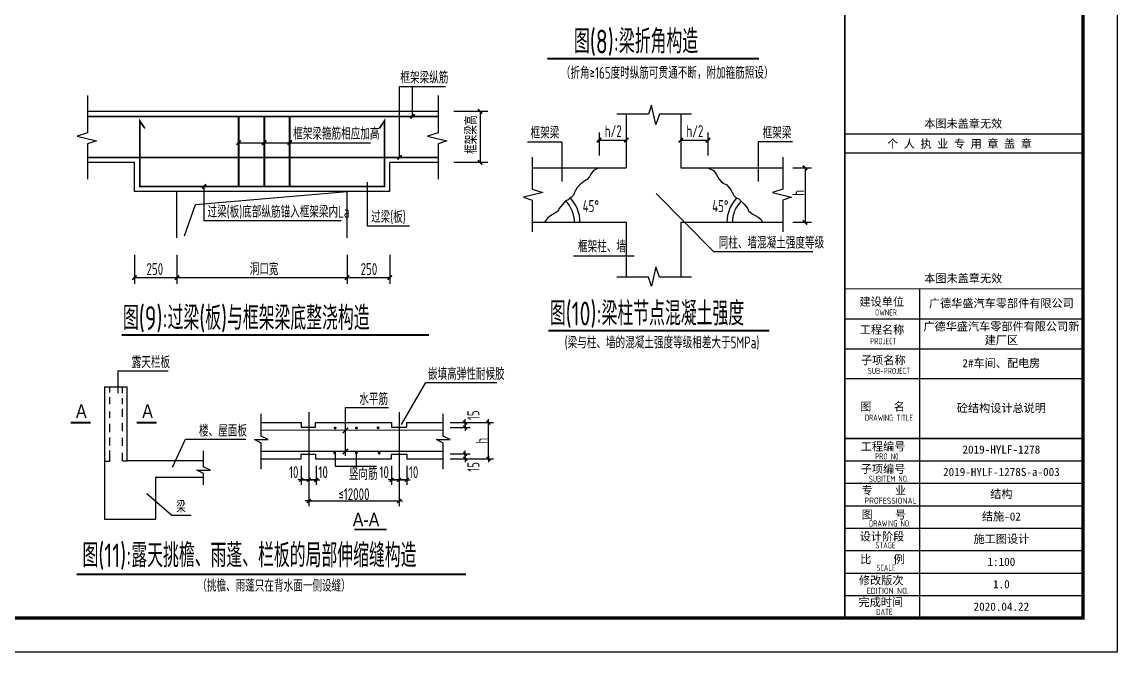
# Model space of a CAD drawing. Header units: millimetres. Extents: x 4533265 to 4958735, y 18976699 to 19555898.
# Drawn here: x 4845436 to 4877616, y 19426532 to 19445060 of the extents above; entities that cross this region are included whole.
import ezdxf

# ---------------------------------------------------------------- set-up
doc = ezdxf.new("R2010")
doc.units = ezdxf.units.MM
doc.header["$LTSCALE"] = 1000
doc.header["$MEASUREMENT"] = 0
doc.linetypes.add('HIDDEN', pattern=[0.375, 0.25, -0.125])
for name, color, linetype in [('3T_WOOD', 21, 'Continuous'), ('dim', 7, 'Continuous'), ('PUB_TITLE', 4, 'Continuous'), ('TK', 4, 'Continuous'), ('图形', 2, 'Continuous'), ('文字', 4, 'Continuous'), ('沉降观测-室外', 9, 'Continuous'), ('表格', 7, 'Continuous')]:
    doc.layers.add(name, color=color, linetype=linetype)
doc.styles.add('HS', font='天和字符.shx', dxfattribs={"width": 0.7, "bigfont": '天和汉字.shx'})
doc.styles.add('TSSD_REIN', font='tssdeng.shx', dxfattribs={"width": 0.7, "bigfont": 'tssdchn.shx'})
doc.styles.add('图签宋体', font='', dxfattribs={"height": 300})
doc.styles.get('图签宋体').set_extended_font_data('NSimSun')

# ---------------------------------------------------------------- blocks, each defined once
blk = doc.blocks.new('DMTK2')
blk.add_line((-10, 0), (10, 0))
at = {"const_width": 4}
blk.add_lwpolyline([(-5.7, -5.7), (5.7, 5.7)], dxfattribs=at)
blk = doc.blocks.new('_ArchTick')
at = {"color": 0, "linetype": 'ByBlock', "const_width": 0.4}
blk.add_lwpolyline([(-0.5, -0.5), (0.5, 0.5)], dxfattribs=at)
blk = doc.blocks.new('GeYuanFrame_32550481', base_point=(20.09, 4.53))
at = {"layer": 'PUB_TITLE'}
blk.add_lwpolyline([(803.09, 14.53), (803.09, 111.33)], dxfattribs=at)
at = {"layer": 'TK'}
for p, q in [((781.09, 102.53), (851.09, 102.53)), ((781.09, 93.73), (851.09, 93.73)), ((781.09, 84.93), (803.09, 84.93)), ((781.09, 84.93), (851.09, 84.93)), ((781.09, 67.37), (851.09, 67.37)), ((781.09, 67.33), (851.09, 67.33)), ((781.09, 60.77), (851.09, 60.77)), ((781.09, 54.17), (851.09, 54.17)), ((781.09, 47.57), (851.09, 47.57)), ((781.09, 40.97), (851.09, 40.97)), ((781.09, 34.37), (851.09, 34.37)), ((781.09, 27.77), (851.09, 27.77)), ((781.09, 21.17), (851.09, 21.17)), ((781.09, 14.53), (851.09, 14.53))]:
    blk.add_line(p, q, dxfattribs=at)
blk.add_lwpolyline([(20.09, 4.53), (20.09, 598.53), (861.09, 598.53), (861.09, 4.53)], close=True, dxfattribs=at)
at = {"layer": 'TK', "const_width": 1}
blk.add_lwpolyline([(45.09, 588.53), (851.09, 588.53), (851.09, 14.53), (45.09, 14.53)], close=True, dxfattribs=at)
at = {"layer": 'TK'}
for points, const_width in [([(781.09, 588.53), (781.09, 14.53)], 0.4), ([(781.09, 156.83), (851.09, 156.83)], 0.35), ([(781.09, 111.33), (851.09, 111.33)], 0.35), ([(781.09, 67.37), (851.09, 67.37)], 0.35)]:
    blk.add_lwpolyline(points, dxfattribs=dict(at, const_width=const_width))
blk.add_lwpolyline([(781.09, 151.33), (851.09, 151.33)], dxfattribs=at)
at = {"layer": 'TK', "style": '图签宋体'}
for s, p in [('本图未盖章无效', (804.43, 158.7)), ('个 人 执 业 专 用 章 盖 章', (793.52, 152.77)), ('本图未盖章无效', (804.43, 113.2)), ('建设单位', (785.39, 106.33)), ('工程名称', (785.47, 98.12)), ('子项名称', (785.85, 89.14)), ('图    名', (785.63, 75.5)), ('工程编号', (785.77, 63.77)), ('子项编号', (785.77, 57.19)), ('专    业', (786.01, 50.88)), ('图    号', (786.02, 43.77)), ('设计阶段', (785.45, 37.32)), ('比    例', (785.59, 30.63)), ('修改版次', (785.24, 24.41)), ('完成时间', (785.11, 18.02))]:
    blk.add_text(s, height=2.4, dxfattribs=at).set_placement(p)
at = {"layer": 'TK', "style": 'TSSD_REIN'}
for s, width, p in [('OWNER', 0.7, (789.98, 103.48)), ('PROJECT', 0.7, (788.52, 95.02)), ('SUB-PROJECT', 0.7, (787.86, 86.3)), ('DRAWING TITLE', 0.7, (786.97, 72.53)), ('PRO N0.', 0.7, (790.01, 61.15)), ('SUBITEM NO.', 0.7, (788.15, 54.58)), ('PROFESSIONAL', 0.8, (786.88, 48.15)), ('DRAWING NO.', 0.7, (788.19, 41.45)), ('STAGE', 0.7, (790.09, 35.03)), ('SCALE', 0.7, (790.38, 28.42)), ('EDITION NO.', 0.8, (787.53, 21.64)), ('DATE', 0.7, (790.33, 15.45))]:
    blk.add_text(s, height=1.8, dxfattribs=dict(at, width=width)).set_placement(p)
at = {"layer": 'TK', "char_height": 2.4, "width": 48, "attachment_point": 5, "style": '图签宋体'}
for s, insert in [('广德华盛汽车零部件有限公司', (827.09, 106.93)), ('广德华盛汽车零部件有限公司新建厂区', (827.09, 98.13)), ('2#车间、配电房', (827.09, 89.33)), ('砼结构设计总说明', (827.09, 76.13)), ('2019-HYLF-1278', (827.09, 64.07)), ('2019-HYLF-1278S-a-003', (827.09, 57.47)), ('结构', (827.09, 50.87)), ('结施-02', (827.09, 44.27)), ('施工图设计', (827.09, 37.67)), ('1:100', (827.09, 31.07)), ('1.0', (827.09, 24.47)), ('2020.04.22', (827.09, 17.88))]:
    blk.add_mtext(s, dxfattribs=dict(at, insert=insert))

msp = doc.modelspace()

# ---------------------------------------------------------------- linework, layer by layer
at = {"layer": 'dim', "color": 3, "linetype": 'Continuous'}
for p, q in [((4848262.8, 19434803.1), (4849735.5, 19434803.1)), ((4848262.8, 19434143.8), (4848262.8, 19434803.1)), ((4856584.9, 19433227.8), (4857302, 19434457.8)), ((4857302, 19434457.8), (4859386.9, 19434457.8)), ((4849861.7, 19431968.5), (4850239.2, 19432789.8)), ((4850239.2, 19432789.8), (4852015.8, 19432789.8)), ((4849106.4, 19431195.5), (4849836.8, 19430557)), ((4849836.8, 19430557), (4850405.5, 19430557))]:
    msp.add_line(p, q, dxfattribs=at)
at = {"layer": '图形', "color": 3, "linetype": 'Continuous'}
for p, q in [((4856531.1, 19441073.6), (4856531.1, 19443163.9)), ((4856531.1, 19443163.9), (4857880.4, 19443163.9)), ((4856910.2, 19442281.7), (4856910.2, 19443163.9)), ((4847365.9, 19442895.9), (4847365.9, 19441802.7)), ((4857666.3, 19442895.9), (4857666.3, 19441802.7)), ((4857666.3, 19442427.7), (4847365.9, 19442427.7)), ((4859122.8, 19442427.7), (4858123.4, 19442427.7)), ((4858897.2, 19442427.7), (4858897.2, 19440927.7)), ((4863932.6, 19442609.4), (4863846.3, 19442350.4)), ((4864067.2, 19442042.1), (4863932.6, 19442609.4)), ((4863846.3, 19442350.4), (4862916.9, 19442350.4)), ((4863193.5, 19442350.4), (4863193.5, 19440767.4)), ((4864169.8, 19442350.4), (4864067.2, 19442042.1)), ((4865108.1, 19442350.4), (4864169.8, 19442350.4)), ((4864793.5, 19442350.4), (4864793.5, 19440767.4)), ((4847365.9, 19441802.7), (4847057.6, 19441700.1)), ((4857666.3, 19441802.7), (4857358.1, 19441700.1)), ((4862393.5, 19441810.8), (4862393.5, 19441130)), ((4865593.5, 19441810.8), (4865593.5, 19441130)), ((4847057.6, 19441700.1), (4847624.9, 19441565.5)), ((4847624.9, 19441565.5), (4847365.9, 19441479.3)), ((4847365.9, 19441479.3), (4847365.9, 19440437.2)), ((4851805.4, 19441509.1), (4855676.3, 19441509.1)), ((4857358.1, 19441700.1), (4857925.4, 19441565.5)), ((4857925.4, 19441565.5), (4857666.3, 19441479.3)), ((4857666.3, 19441479.3), (4857666.3, 19440437.2)), ((4860293.6, 19441530.4), (4861303, 19441530.4)), ((4861303, 19441530.4), (4861303, 19440364.1)), ((4862393.5, 19441582), (4863193.5, 19441582)), ((4864793.5, 19441582), (4865593.5, 19441582)), ((4868078.4, 19441530.4), (4867069, 19441530.4)), ((4867069, 19441530.4), (4867069, 19440364.1)), ((4848743.4, 19440927.7), (4847365.9, 19440927.7)), ((4848743.4, 19440077.7), (4848743.4, 19440927.7)), ((4856243.4, 19440077.7), (4856243.4, 19440927.7)), ((4857666.3, 19440927.7), (4856243.4, 19440927.7)), ((4859122.8, 19440927.7), (4858123.4, 19440927.7)), ((4859122.8, 19440927.7), (4858123.4, 19440927.7)), ((4860432.4, 19441082), (4860432.4, 19440143.7)), ((4867794.6, 19441082), (4867794.6, 19440143.7)), ((4860432.4, 19440767.4), (4863193.5, 19440767.4)), ((4864793.5, 19440767.4), (4867794.6, 19440767.4)), ((4868084.3, 19440767.4), (4868638.7, 19440767.4)), ((4868446.9, 19440767.4), (4868446.9, 19439167.4)), ((4850788.3, 19439211.8), (4850788.3, 19440223.6)), ((4855592.5, 19439059.1), (4855592.5, 19440344.4)), ((4856243.4, 19440077.7), (4848743.4, 19440077.7)), ((4849993.4, 19438714.8), (4849993.4, 19440077.7)), ((4850533, 19439694), (4854993.4, 19440077.7)), ((4854993.4, 19438714.8), (4854993.4, 19440077.7)), ((4860740.7, 19440041), (4860173.4, 19439906.5)), ((4860173.4, 19439906.5), (4860432.4, 19439820.2)), ((4860432.4, 19440143.7), (4860740.7, 19440041)), ((4864074.8, 19440016.9), (4865760.8, 19438313.7)), ((4867794.6, 19440143.7), (4867486.4, 19440041)), ((4867486.4, 19440041), (4868053.7, 19439906.5)), ((4868053.7, 19439906.5), (4867794.6, 19439820.2)), ((4850212.7, 19438771.8), (4850533, 19439694)), ((4860432.4, 19439820.2), (4860432.4, 19438890.7)), ((4867794.6, 19439820.2), (4867794.6, 19438890.7)), ((4854812.4, 19439211.8), (4850788.3, 19439211.8)), ((4856824.2, 19439059.1), (4855592.5, 19439059.1)), ((4860432.4, 19439167.4), (4863193.5, 19439167.4)), ((4863193.5, 19439167.4), (4863193.5, 19437550.4)), ((4864793.5, 19439167.4), (4864793.5, 19437550.4)), ((4864793.5, 19439167.4), (4867794.6, 19439167.4)), ((4868084.3, 19439167.4), (4868638.7, 19439167.4)), ((4865760.8, 19438313.7), (4868674.6, 19438313.7)), ((4848743.4, 19438207), (4848743.4, 19437362.4)), ((4849993.4, 19438207), (4849993.4, 19437362.4)), ((4854993.4, 19438207), (4854993.4, 19437362.4)), ((4856243.4, 19438207), (4856243.4, 19437362.4)), ((4861641, 19438187), (4863421.3, 19438187)), ((4864067.2, 19437858.6), (4863932.6, 19437291.3)), ((4864169.8, 19437550.4), (4864067.2, 19437858.6)), ((4848743.4, 19437542.4), (4856243.4, 19437542.4)), ((4863846.3, 19437550.4), (4862916.9, 19437550.4)), ((4863932.6, 19437291.3), (4863846.3, 19437550.4)), ((4865108.1, 19437550.4), (4864169.8, 19437550.4)), ((4847864.6, 19434327.1), (4847864.6, 19430435.9)), ((4847864.6, 19434327.1), (4848527.6, 19434327.1)), ((4848019.6, 19434168.2), (4848019.6, 19434327.1)), ((4848394.7, 19434148.5), (4848394.7, 19434327.1)), ((4848527.6, 19432159), (4848527.6, 19434327.1)), ((4848019.6, 19433824.7), (4848019.6, 19434026.5)), ((4848394.7, 19433819.3), (4848394.7, 19433993.7)), ((4854948.8, 19433720.8), (4856209, 19433720.8)), ((4854948.8, 19432305), (4854948.8, 19433720.8)), ((4848019.6, 19433415.8), (4848019.6, 19433606.6)), ((4848394.7, 19433448.5), (4848394.7, 19433688.4)), ((4853864, 19433586.3), (4853864, 19430836.8)), ((4856519.6, 19433586.3), (4856519.6, 19430827.3)), ((4848019.6, 19433001.4), (4848019.6, 19433246.8)), ((4848394.7, 19433028.7), (4848394.7, 19433268.6)), ((4852469.5, 19433278.4), (4853642.6, 19433278.4)), ((4853642.6, 19433278.4), (4853642.6, 19433145.7)), ((4854063.2, 19433278.4), (4856299.2, 19433278.4)), ((4854063.2, 19433145.7), (4854063.2, 19433278.4)), ((4856299.2, 19433278.4), (4856299.2, 19433145.7)), ((4856741.9, 19433278.4), (4857815.3, 19433278.4)), ((4856741.9, 19433145.7), (4856741.9, 19433278.4)), ((4858015.2, 19433278.4), (4858609.7, 19433278.4)), ((4858016.9, 19433133.3), (4858609.7, 19433133.3)), ((4858115.2, 19433278.4), (4859294.4, 19433278.4)), ((4858459.7, 19433178.4), (4858459.7, 19433378.4)), ((4858459.7, 19433143.3), (4858459.7, 19433268.4)), ((4858459.7, 19433233.3), (4858459.7, 19433033.3)), ((4859144.4, 19433178.4), (4859144.4, 19433378.4)), ((4859144.4, 19432226.5), (4859144.4, 19433268.4)), ((4848019.6, 19432603.4), (4848019.6, 19432837.9)), ((4848394.7, 19432592.5), (4848394.7, 19432832.4)), ((4848019.6, 19432136.9), (4848019.6, 19432456.2)), ((4858459.7, 19432261.6), (4858459.7, 19432461.6)), ((4848019.6, 19432136.9), (4847864.6, 19432136.9)), ((4848394.7, 19432159), (4848394.7, 19432390.8)), ((4848394.7, 19432159), (4848527.6, 19432159)), ((4850774.1, 19432159), (4848527.6, 19432159)), ((4854638.8, 19432371.9), (4854638.8, 19431995.3)), ((4855258.7, 19432368.4), (4855258.7, 19431995.3)), ((4858015.2, 19432216.5), (4858609.7, 19432216.5)), ((4858016.9, 19432361.6), (4858609.7, 19432361.6)), ((4858115.2, 19432216.5), (4859294.4, 19432216.5)), ((4858459.7, 19432351.6), (4858459.7, 19432226.5)), ((4858459.7, 19432316.5), (4858459.7, 19432116.5)), ((4859144.4, 19432316.5), (4859144.4, 19432116.5)), ((4853642.6, 19432005.9), (4853642.6, 19431447)), ((4853864, 19432017.5), (4853864, 19431447)), ((4853864, 19432017.5), (4853864, 19431447)), ((4854085.4, 19432005.9), (4854085.4, 19431447)), ((4854638.8, 19431995.3), (4855857.1, 19431995.3)), ((4856299.2, 19432005.9), (4856299.2, 19431447)), ((4856520.6, 19432017.5), (4856520.6, 19431447)), ((4856741.9, 19432005.9), (4856741.9, 19431447)), ((4849370, 19431672.3), (4850774.1, 19431672.3)), ((4849370, 19430435.9), (4849370, 19431672.3)), ((4853742.6, 19431597), (4853542.6, 19431597)), ((4853652.6, 19431597), (4853854, 19431597)), ((4853964, 19431597), (4853764, 19431597)), ((4853764, 19431597), (4853964, 19431597)), ((4854075.4, 19431597), (4853874, 19431597)), ((4853985.4, 19431597), (4854185.4, 19431597)), ((4856399.2, 19431597), (4856199.2, 19431597)), ((4856309.2, 19431597), (4856510.6, 19431597)), ((4856420.6, 19431597), (4856620.6, 19431597)), ((4856731.9, 19431597), (4856530.6, 19431597)), ((4856641.9, 19431597), (4856841.9, 19431597)), ((4853864, 19431347), (4853864, 19430824.9)), ((4856520.6, 19431347), (4856520.6, 19430824.9)), ((4853964, 19430974.9), (4853764, 19430974.9)), ((4853874, 19430974.9), (4856510.6, 19430974.9)), ((4856420.6, 19430974.9), (4856620.6, 19430974.9)), ((4847864.6, 19430435.9), (4849370, 19430435.9))]:
    msp.add_line(p, q, dxfattribs=at)
at = {"layer": '图形', "color": 1, "linetype": 'Continuous'}
msp.add_line((4856520.6, 19432017.5), (4856520.6, 19431447), dxfattribs=at)
at = {"layer": '图形', "color": 3, "linetype": 'Continuous'}
for points, const_width in [([(4860877.4, 19443980.6), (4867095.8, 19443980.6)], 60), ([(4851805.4, 19442281.7), (4851805.4, 19440223.6)], 60), ([(4852555.4, 19442281.7), (4852555.4, 19440223.6)], 60), ([(4853305.4, 19442281.7), (4853305.4, 19440223.6)], 60), ([(4860904.6, 19435982.8), (4867396.5, 19435982.8)], 60), ([(4848362.8, 19435851.9), (4857400, 19435851.9)], 60), ([(4854862.5, 19432971), (4855021.2, 19433129.7)], 45), ([(4858516.2, 19433221.8), (4858403.1, 19433335)], 40), ([(4858403.1, 19433189.8), (4858516.2, 19433076.7)], 40), ([(4859200.9, 19433221.8), (4859087.8, 19433335)], 40), ([(4854862.5, 19432351.6), (4855018.7, 19432507.7)], 45), ([(4858516.2, 19432305), (4858403.1, 19432418.2)], 40), ([(4858403.1, 19432273.1), (4858516.2, 19432159.9)], 40), ([(4859087.8, 19432273.1), (4859200.9, 19432159.9)], 40), ([(4853699.2, 19431653.6), (4853586, 19431540.5)], 40), ([(4853920.6, 19431653.6), (4853807.4, 19431540.5)], 40), ([(4853807.4, 19431540.5), (4853920.6, 19431653.6)], 40), ([(4854028.8, 19431540.5), (4854141.9, 19431653.6)], 40), ([(4856355.7, 19431653.6), (4856242.6, 19431540.5)], 40), ([(4856464, 19431540.5), (4856577.1, 19431653.6)], 40), ([(4856685.4, 19431540.5), (4856798.5, 19431653.6)], 40), ([(4853920.6, 19431031.4), (4853807.4, 19430918.3)], 40), ([(4856464, 19430918.3), (4856577.1, 19431031.4)], 40)]:
    msp.add_lwpolyline(points, dxfattribs=dict(at, const_width=const_width))
at = {"layer": '图形', "color": 3, "linetype": 'HIDDEN', "ltscale": 0.6, "const_width": 50}
for points in [[(4857666.3, 19442281.7), (4847365.9, 19442281.7)], [(4857666.3, 19441073.6), (4847365.9, 19441073.6)]]:
    msp.add_lwpolyline(points, dxfattribs=at)
at = {"layer": '图形', "color": 3, "linetype": 'Continuous', "ltscale": 0.6}
for points, const_width in [([(4855938.3, 19441927.8), (4856089.7, 19442151.7), (4856089.7, 19440223.6), (4848897.1, 19440223.6), (4848897.1, 19442151.7), (4849048.4, 19441927.8)], 50), ([(4852469.5, 19433057.2), (4857815.3, 19433057.2)], 36), ([(4852469.5, 19432437.7), (4857815.3, 19432437.7)], 36)]:
    msp.add_lwpolyline(points, dxfattribs=dict(at, const_width=const_width))
at = {"layer": '图形', "color": 3, "linetype": 'Continuous'}
for points in [[(4862393.5, 19440767.4), (4862230, 19440688.1), (4862155.9, 19440583.2), (4862116.6, 19440506.9), (4862048.6, 19440426.7), (4861949.9, 19440371.2), (4861853.3, 19440287.1), (4861816.9, 19440256.2), (4861755.2, 19440188.4), (4861711.6, 19440126.7), (4861675.6, 19440048.1), (4861644.7, 19439961.7), (4861570.6, 19439893.8), (4861489, 19439830.5), (4861420.7, 19439799.7), (4861385.9, 19439768.8), (4861324.1, 19439688.6), (4861217.4, 19439559.1), (4861198.2, 19439508.1), (4861098.1, 19439437.5), (4860934.1, 19439343.2), (4860875.3, 19439288.3), (4860793.5, 19439167.4)], [(4865593.5, 19440767.4), (4865757.1, 19440688.1), (4865831.2, 19440583.2), (4865915.1, 19440450.4), (4865983, 19440370.2), (4866037.2, 19440314.6), (4866147.1, 19440264.8), (4866207.9, 19440189.4), (4866269.6, 19440121.5), (4866294.3, 19440059.8), (4866311.5, 19440048.1), (4866342.4, 19439961.7), (4866416.5, 19439893.8), (4866498.1, 19439857.3), (4866627.7, 19439732.9), (4866662.5, 19439702), (4866724.2, 19439621.8), (4866769.7, 19439559.1), (4866788.9, 19439508.1), (4866889, 19439416.3), (4867072.3, 19439316.4), (4867143.4, 19439261.6), (4867193.5, 19439167.4)], [(4852469.5, 19431908.6), (4852469.5, 19432678.8), (4852269.5, 19432778.8), (4852669.5, 19432778.8), (4852469.5, 19432878.8), (4852469.5, 19433541)], [(4857815.3, 19431908.6), (4857815.3, 19432678.8), (4857615.3, 19432778.8), (4858015.3, 19432778.8), (4857815.3, 19432878.8), (4857815.3, 19433541)], [(4850774.1, 19431451.7), (4850774.1, 19431778.3), (4850574.1, 19431878.3), (4850974.1, 19431878.3), (4850774.1, 19431978.3), (4850774.1, 19432453.4)]]:
    msp.add_lwpolyline(points, dxfattribs=at)
at = {"layer": '图形', "color": 3, "linetype": 'Continuous', "const_width": 42.5}
for points in [[(4854617.4, 19433121.5, 1), (4854659.9, 19433121.5, 1)], [(4855243.1, 19433121.5, 1), (4855285.6, 19433121.5, 1)], [(4855881.5, 19433127.8, 1), (4855924, 19433127.8, 1)], [(4854604.7, 19432388.8, 1), (4854647.2, 19432388.8, 1)], [(4855243.1, 19432388.8, 1), (4855285.6, 19432388.8, 1)], [(4855913.1, 19432382.5, 1), (4855955.6, 19432382.5, 1)]]:
    msp.add_lwpolyline(points, format="xyb", close=True, dxfattribs=at)
at = {"layer": '图形', "color": 3, "linetype": 'Continuous'}
for centre, radius, start, end in [((4860793.5, 19439167.4), 1040.9, 0, 43.1864), ((4867193.5, 19439167.4), 1040.9, 136.8136, 180), ((4860793.5, 19439167.4), 881.5, 0, 45.27278), ((4867193.5, 19439167.4), 881.5, 135.12723, 180)]:
    msp.add_arc(centre, radius, start, end, dxfattribs=at)
at = {"layer": '文字'}
for p, q in [((4853642.6, 19433145.7), (4854063.2, 19433145.7)), ((4856299.2, 19433145.7), (4856741.9, 19433145.7)), ((4852469.5, 19432216.5), (4853642.6, 19432216.5)), ((4853642.6, 19432349.2), (4854063.2, 19432349.2)), ((4853642.6, 19432216.5), (4853642.6, 19432349.2)), ((4854063.2, 19432349.2), (4854063.2, 19432216.5)), ((4854063.2, 19432216.5), (4856299.2, 19432216.5)), ((4856299.2, 19432216.5), (4856299.2, 19432349.2)), ((4856299.2, 19432349.2), (4856741.9, 19432349.2)), ((4856741.9, 19432349.2), (4856741.9, 19432216.5)), ((4856741.9, 19432216.5), (4857815.3, 19432216.5))]:
    msp.add_line(p, q, dxfattribs=at)
at = {"layer": '文字', "const_width": 60}
for points in [[(4846865.9, 19433277.8), (4847459.7, 19433277.8)], [(4848805.8, 19433277.8), (4849399.6, 19433277.8)]]:
    msp.add_lwpolyline(points, dxfattribs=at)
at = {"layer": '文字', "color": 3, "const_width": 45}
msp.add_lwpolyline([(4855206, 19430137.6), (4856151.7, 19430137.6)], dxfattribs=at)
at = {"layer": '沉降观测-室外', "color": 3, "linetype": 'Continuous', "const_width": 60}
msp.add_lwpolyline([(4847048.2, 19428815.7), (4858485.7, 19428815.7)], dxfattribs=at)

# ---------------------------------------------------------------- block references
at = {"layer": '3T_WOOD', "xscale": 100, "yscale": 100, "zscale": 100}
msp.add_blockref('GeYuanFrame_32550481', (4793515.7, 19426532), dxfattribs=at)
at = {"layer": '图形', "color": 3, "linetype": 'Continuous', "xscale": 10, "yscale": 10, "zscale": 10, "rotation": 180}
msp.add_blockref('DMTK2', (4856520.6, 19431597), dxfattribs=at)
at = {"layer": '表格', "color": 3, "linetype": 'Continuous', "xscale": 127, "yscale": 127, "zscale": 127}
for p, rotation in [((4858897.2, 19442427.7), 90), ((4856910.2, 19442281.7), 180), ((4851805.4, 19441509.1), 180), ((4852555.4, 19441509.1), 180), ((4853305.4, 19441509.1), 180), ((4856531.1, 19441073.6), 180), ((4858897.2, 19440927.7), 90), ((4858897.2, 19440927.7), 90), ((4868446.9, 19440767.4), 270), ((4850788.3, 19440223.6), 180), ((4868446.9, 19439167.4), 270), ((4848743.4, 19437542.4), 180), ((4849993.4, 19437542.4), 180), ((4854993.4, 19437542.4), 180), ((4856243.4, 19437542.4), 180)]:
    msp.add_blockref('_ArchTick', p, dxfattribs=dict(at, rotation=rotation))
for p in [(4862393.5, 19441582), (4863193.5, 19441582), (4864793.5, 19441582), (4865593.5, 19441582)]:
    msp.add_blockref('_ArchTick', p, dxfattribs=at)

# ---------------------------------------------------------------- texts
at = {"layer": '图形', "color": 3, "linetype": 'Continuous', "style": 'TSSD_REIN', "width": 0.7}
for s, height, p in [('图(8):梁折角构造', 700, (4861658.3, 19444132.9)), ('（折角\x93165度时纵筋可贯通不断，附加箍筋照设）', 350, (4861271.7, 19443387.9)), ('框架梁纵筋', 350, (4856557.4, 19443247.9)), ('框架梁箍筋相应加高', 350, (4853407.5, 19441600.2)), ('框架梁', 350, (4860382.5, 19441625.5)), ('h/2', 350, (4862561.2, 19441673.2)), ('h/2', 350, (4864961.2, 19441673.2)), ('框架梁', 350, (4867200.6, 19441625.5)), ('过梁(板)底部纵筋锚入框架梁内La', 350, (4850890.4, 19439302.8)), ('过梁(板)', 350, (4855694.6, 19439150.2)), ('45%%d', 350, (4861912.7, 19439470.3)), ('45%%d', 350, (4865716.8, 19439470.3)), ('框架柱、墙', 350, (4861776.8, 19438282)), ('同柱、墙混凝土强度等级', 350, (4865909.8, 19438393.1)), ('250', 350, (4849096.6, 19437618.4)), ('洞口宽', 350, (4852129.9, 19437618.4)), ('250', 350, (4855389.2, 19437618.4)), ('图(9):过梁(板)与框架梁底整浇构造', 700, (4848406.6, 19436004.1)), ('图(10):梁柱节点混凝土强度', 700, (4860948.3, 19436135.1)), ('(梁与柱、墙的混凝土强度等级相差大于5MPa)', 350, (4861383.7, 19435458.4)), ('露天栏板', 350, (4848662.9, 19434879.7)), ('嵌填高弹性耐候胶', 350, (4857367.6, 19434534.3)), ('水平筋', 350, (4855348.9, 19433797.4)), ('楼、屋面板', 350, (4850639.4, 19432866.4)), ('竖向筋', 350, (4855042.6, 19431594.2)), ('梁', 350, (4849972.9, 19430633.5))]:
    msp.add_text(s, height=height, dxfattribs=at).set_placement(p)
for s, p in [('框架梁高', (4858809.4, 19441180.9)), ('h', (4868421.1, 19439945.8))]:
    msp.add_text(s, height=350, rotation=90, dxfattribs=at).set_placement(p)
at = {"layer": '图形', "color": 3, "linetype": 'Continuous', "char_height": 350, "attachment_point": 5, "rotation": 90, "style": 'TSSD_REIN'}
for s, insert in [('\\A1;15', (4858702.7, 19433495.1)), ('\\A1;h', (4858944.4, 19432747.4)), ('\\A1;15', (4858702.7, 19431976.4))]:
    msp.add_mtext(s, dxfattribs=dict(at, insert=insert))
at = {"layer": '图形', "color": 3, "linetype": 'Continuous', "char_height": 350, "attachment_point": 5, "style": 'TSSD_REIN'}
for s, insert in [('\\A1;10', (4853422.8, 19431822)), ('\\A1;10', (4854287.9, 19431822)), ('\\A1;10', (4856081.5, 19431822)), ('\\A1;10', (4856946.6, 19431822)), ('\\A1;≤12000', (4855192.3, 19431174.9))]:
    msp.add_mtext(s, dxfattribs=dict(at, insert=insert))
at = {"layer": '文字', "style": 'HS', "width": 0.875}
for s, p in [('A', (4847025.7, 19433416.1)), ('A', (4848972.6, 19433416.1)), ('A-A', (4855159, 19430226.6))]:
    msp.add_text(s, height=400, dxfattribs=at).set_placement(p)
at = {"layer": '沉降观测-室外', "color": 3, "linetype": 'Continuous', "style": 'TSSD_REIN', "width": 0.7}
for s, height, p in [('图(11):露天挑檐、雨蓬、栏板的局部伸缩缝构造', 700, (4847216.7, 19429026.3)), ('（挑檐、雨蓬只在背水面一侧设缝）', 350, (4850589.7, 19428310.5))]:
    msp.add_text(s, height=height, dxfattribs=at).set_placement(p)

doc.saveas('drawing.dxf')
